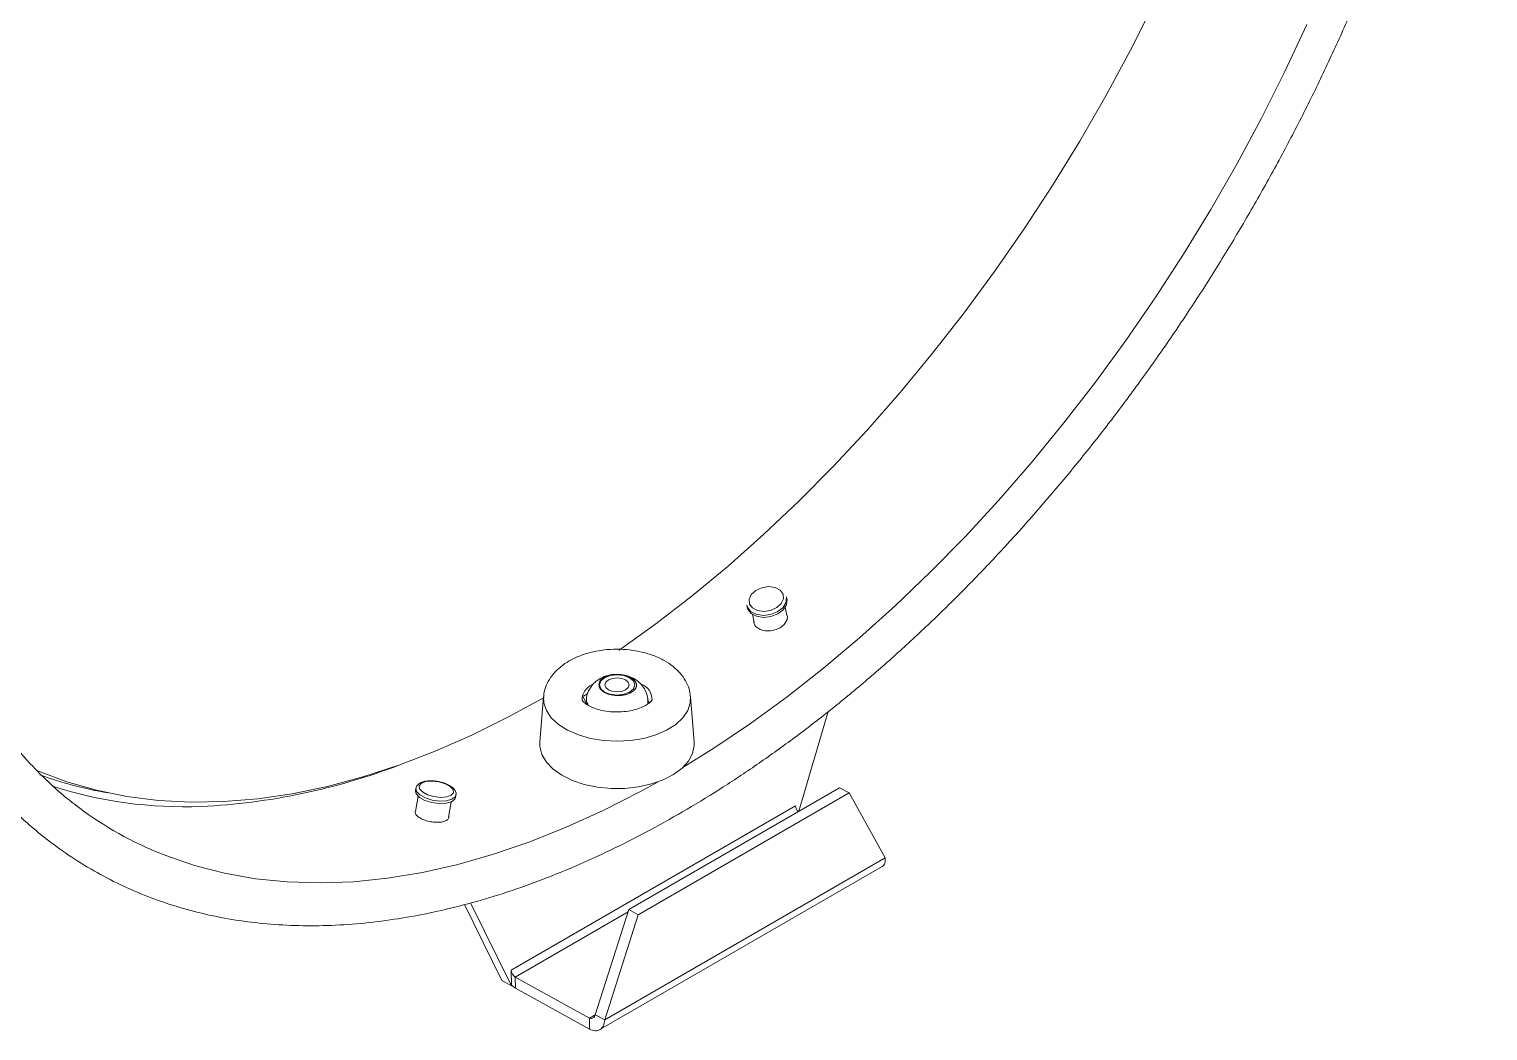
# Model space of a CAD drawing. Header units: inches. Extents: x 1 to 63.1, y 0.7 to 40.3.
# Drawn here: x 29.54 to 34.536, y 24.288 to 27.718 of the extents above; entities that cross this region are included whole.
import ezdxf

# ---------------------------------------------------------------- set-up
doc = ezdxf.new("R2010")
doc.units = ezdxf.units.IN
doc.header["$MEASUREMENT"] = 0
doc.layers.add('OBJECT', color=7, linetype='Continuous')

msp = doc.modelspace()

# ---------------------------------------------------------------- linework, layer by layer
at = {"layer": 'OBJECT', "linetype": 'Continuous', "lineweight": 15}
for p, q in [((31.9977, 25.7448, 1.1656), (31.9992, 25.738, 1.1656)), ((32.1351, 25.7105, 1.1656), (32.1291, 25.7383, 1.1656)), ((32.1354, 25.7674, 1.1656), (32.1339, 25.7742, 1.1656)), ((32.0169, 25.7141, 1.1656), (32.0229, 25.6863, 1.1656)), ((31.5575, 25.5079, 1.1656), (31.5497, 25.5077, 1.1656)), ((31.4387, 25.4342, 1.1656), (31.4531, 25.4425, 1.1656)), ((31.3018, 25.4317, 1.1656), (31.2889, 25.2773, 1.1656)), ((31.4487, 25.4069, 1.1656), (31.4374, 25.4312, 1.1656)), ((31.658, 25.4229, 1.1656), (31.6637, 25.4106, 1.1656)), ((31.8179, 25.2773, 1.1656), (31.8049, 25.4317, 1.1656)), ((32.1762, 25.0396, 1.1656), (32.2765, 25.3807, 1.1656)), ((30.8643, 25.1185, 1.1656), (30.8628, 25.11, 1.1656)), ((30.8719, 25.0909, 1.1656), (30.8629, 25.0387, 1.1656)), ((31, 25.0863, 1.1656), (31.0015, 25.0947, 1.1656)), ((32.3158, 25.1202, 1.1656), (31.5936, 24.7033, 1.1656)), ((32.3483, 25.1021, 1.1656), (31.6261, 24.6852, 1.1656)), ((32.3483, 25.1021, 1.1656), (32.3158, 25.1202, 1.1656)), ((32.4721, 24.8795, 1.1656), (32.3483, 25.1021, 1.1656)), ((30.976, 25.0191, 1.1656), (30.985, 25.0713, 1.1656)), ((32.1649, 25.058, 1.1656), (31.1907, 24.4956, 1.1656)), ((31.4942, 24.2919, 1.1656), (32.4619, 24.8505, 1.1656)), ((32.4721, 24.8795, 1.1656), (31.5112, 24.3248, 1.1656)), ((31.0304, 24.7201, 1.1656), (31.1591, 24.4597, 1.1656)), ((31.0513, 24.7255, 1.1656), (31.1916, 24.4417, 1.1656)), ((31.2048, 24.4718, 1.1656), (31.5909, 24.6946, 1.1656)), ((31.5936, 24.7033, 1.1656), (31.4787, 24.3428, 1.1656)), ((31.6261, 24.6852, 1.1656), (31.5112, 24.3248, 1.1656)), ((31.6261, 24.6852, 1.1656), (31.5936, 24.7033, 1.1656)), ((31.1907, 24.4956, 1.1656), (31.1915, 24.4441, 1.1656)), ((31.1916, 24.4417, 1.1656), (31.1591, 24.4597, 1.1656)), ((31.1915, 24.4441, 1.1656), (31.1916, 24.4417, 1.1656)), ((31.2048, 24.4718, 1.1656), (31.2054, 24.434, 1.1656)), ((31.4585, 24.3306, 1.1656), (31.2048, 24.4718, 1.1656)), ((31.4591, 24.2928, 1.1656), (31.2054, 24.434, 1.1656)), ((31.4784, 24.3421, 1.1656), (31.4585, 24.3306, 1.1656)), ((31.4787, 24.3428, 1.1656), (31.5112, 24.3248, 1.1656)), ((31.4585, 24.3306, 1.1656), (31.4591, 24.2928, 1.1656))]:
    msp.add_line(p, q, dxfattribs=at)
at = {"layer": 'OBJECT', "linetype": 'Continuous', "lineweight": 15, "elevation": 1.1656, "flags": 128}
for points in [[(31.5597, 25.5911), (31.5603, 25.5915), (31.6856, 25.6811), (31.8101, 25.7772), (31.9334, 25.8794), (32.0553, 25.9875), (32.1755, 26.1013), (32.2938, 26.2205), (32.4098, 26.3448), (32.5233, 26.4741), (32.6341, 26.6079), (32.7419, 26.746), (32.8464, 26.888), (32.9474, 27.0337), (33.0447, 27.1827), (33.1381, 27.3347), (33.2273, 27.4892), (33.3122, 27.6461), (33.3926, 27.8049)], [(31.7788, 25.1896), (31.8847, 25.2556), (32.0108, 25.3404), (32.1362, 25.4318), (32.2608, 25.5295), (32.3842, 25.6332), (32.5061, 25.7428), (32.6263, 25.858), (32.7444, 25.9785), (32.8603, 26.1041), (32.9737, 26.2345), (33.0842, 26.3694), (33.1918, 26.5085), (33.296, 26.6515), (33.3968, 26.798), (33.4939, 26.9478), (33.587, 27.1006), (33.6759, 27.2558), (33.7605, 27.4134), (33.8406, 27.5727), (33.9159, 27.7336)], [(32.017, 25.7358), (32.0344, 25.7268), (32.0562, 25.7239), (32.0794, 25.7275), (32.1002, 25.7369), (32.1156, 25.7508), (32.1232, 25.7671), (32.1218, 25.7833), (32.1117, 25.7968), (32.0944, 25.8058), (32.0725, 25.8087), (32.0493, 25.8051), (32.0285, 25.7957), (32.0131, 25.7818), (32.0055, 25.7655), (32.0069, 25.7493), (32.017, 25.7358)], [(32.011, 25.7241), (31.9997, 25.7388), (31.9977, 25.7448)], [(31.9992, 25.738), (32.0011, 25.732), (32.0124, 25.7173)], [(32.1339, 25.7742), (32.1343, 25.7717), (32.132, 25.7537), (32.1208, 25.7364), (32.1021, 25.7223), (32.0786, 25.7133), (32.0533, 25.7104), (32.0297, 25.7142), (32.011, 25.7241)], [(32.0124, 25.7173), (32.0311, 25.7074), (32.0547, 25.7036), (32.08, 25.7065), (32.1036, 25.7156), (32.1223, 25.7297), (32.1335, 25.7469), (32.1358, 25.7649), (32.1354, 25.7674)], [(31.5961, 25.4477), (31.6092, 25.459), (31.6138, 25.4724), (31.6092, 25.4857), (31.5961, 25.497), (31.5765, 25.5046), (31.5534, 25.5073), (31.5302, 25.5046), (31.5106, 25.497), (31.4975, 25.4857), (31.4929, 25.4724), (31.4975, 25.459), (31.5106, 25.4477), (31.5302, 25.4401), (31.5534, 25.4375), (31.5765, 25.4401), (31.5961, 25.4477)], [(31.5828, 25.4554), (31.5918, 25.4632), (31.595, 25.4724), (31.5918, 25.4816), (31.5828, 25.4894), (31.5693, 25.4946), (31.5534, 25.4964), (31.5374, 25.4946), (31.5239, 25.4894), (31.5149, 25.4816), (31.5117, 25.4724), (31.5149, 25.4632), (31.5239, 25.4554), (31.5374, 25.4502), (31.5534, 25.4483), (31.5693, 25.4502), (31.5828, 25.4554)], [(31.8048, 25.4331), (31.8042, 25.4114), (31.7957, 25.385), (31.7789, 25.36), (31.7545, 25.3371), (31.7232, 25.3173), (31.6861, 25.3011), (31.6445, 25.2891), (31.5998, 25.2818), (31.5536, 25.2793), (31.5073, 25.2817), (31.4626, 25.289), (31.4209, 25.301), (31.3838, 25.3171), (31.3525, 25.3369), (31.328, 25.3597), (31.3112, 25.3848), (31.3026, 25.4111), (31.3019, 25.4324)], [(29.5625, 25.181), (29.5715, 25.1772), (29.6689, 25.1406), (29.7699, 25.1116), (29.8745, 25.0903), (29.9822, 25.0766), (30.093, 25.0708), (30.2066, 25.0726), (30.3226, 25.0823), (30.4409, 25.0996), (30.5611, 25.1247), (30.683, 25.1573), (30.8063, 25.1976), (30.9308, 25.2453), (31.0561, 25.3003), (31.182, 25.3626), (31.3035, 25.4293)], [(31.4478, 25.4149), (31.4478, 25.4128), (31.4487, 25.4069)], [(31.6576, 25.4051), (31.6587, 25.4109), (31.659, 25.4148)], [(31.8179, 25.2773), (31.818, 25.2648), (31.8122, 25.2376), (31.798, 25.2114), (31.776, 25.1871), (31.7468, 25.1655), (31.7114, 25.1472), (31.671, 25.1329), (31.6267, 25.123), (31.5801, 25.1178), (31.5326, 25.1175), (31.4858, 25.1221), (31.4412, 25.1314), (31.4002, 25.1452), (31.3641, 25.163), (31.334, 25.1842), (31.3111, 25.2082), (31.2959, 25.2342), (31.289, 25.2613), (31.2889, 25.2773)], [(29.9722, 24.9018), (30.0073, 24.8875), (30.1062, 24.8535), (30.2088, 24.8271), (30.3147, 24.8083), (30.4238, 24.7973), (30.5358, 24.7939), (30.6504, 24.7982), (30.7675, 24.8103), (30.8867, 24.83), (31.0078, 24.8574), (31.1304, 24.8923), (31.2544, 24.9348), (31.3795, 24.9846), (31.5053, 25.0418), (31.6316, 25.1061), (31.694, 25.1403)], [(30.887, 25.1056), (30.9043, 25.0962), (30.9262, 25.0898), (30.9493, 25.0872), (30.9702, 25.0888), (30.9856, 25.0945), (30.9932, 25.1032), (30.9918, 25.1138), (30.9817, 25.1246), (30.9644, 25.1339), (30.9425, 25.1404), (30.9194, 25.143), (30.8985, 25.1413), (30.8831, 25.1357), (30.8755, 25.1269), (30.8769, 25.1163), (30.887, 25.1056)], [(30.8628, 25.11), (30.8652, 25.0988), (30.8765, 25.0871)], [(30.878, 25.0956), (30.8667, 25.1073), (30.8643, 25.1185)], [(30.8765, 25.0871), (30.8952, 25.0768), (30.9188, 25.0695), (30.9441, 25.066), (30.9677, 25.0668), (30.9864, 25.0719), (30.9976, 25.0805), (31, 25.0863)], [(31.0014, 25.0943), (30.9991, 25.089), (30.9878, 25.0804), (30.9692, 25.0753), (30.9456, 25.0745), (30.9203, 25.078), (30.8967, 25.0853), (30.878, 25.0956)]]:
    msp.add_lwpolyline(points, dxfattribs=at)
at = {"layer": 'OBJECT', "linetype": 'Continuous', "lineweight": 15}
for centre, radius, start, end in [((31.4924, 25.4197, 1.1656), 0.0591, 114.4041, 178.3101), ((31.6152, 25.4207, 1.1656), 0.0583, 0.3506, 69.452), ((30.0251, 27.2423, 1.1656), 2.1889, 272.733, 290.9086), ((30.0352, 26.4285, 1.1656), 1.345, 250.0395, 260.3466), ((30.071, 26.531, 1.1656), 1.4762, 252.1393, 272.2689), ((30.466, 26.0689, 1.1656), 1.2673, 232.6321, 247.0647), ((32.1954, 25.0598, 1.1656), 0.0305, 183.3906, 225.0578), ((31.2208, 24.4973, 1.1656), 0.0301, 183.1908, 237.9926), ((31.242, 24.4985, 1.1656), 0.0741, 227.0924, 240.4316)]:
    msp.add_arc(centre, radius, start, end, dxfattribs=at)
for points, knots in [([(31.5032, 31.3603, 1.1656), (31.4963, 31.356, 1.1656), (31.4484, 31.3256, 1.1656), (31.3599, 31.2634, 1.1656), (31.2378, 31.1735, 1.1656), (31.1168, 31.0774, 1.1656), (30.9969, 30.976, 1.1656), (30.8785, 30.8693, 1.1656), (30.7618, 30.7576, 1.1656), (30.647, 30.6411, 1.1656), (30.5342, 30.52, 1.1656), (30.4238, 30.3945, 1.1656), (30.3158, 30.265, 1.1656), (30.2106, 30.1316, 1.1656), (30.1083, 29.9945, 1.1656), (30.0091, 29.8542, 1.1656), (29.9133, 29.7107, 1.1656), (29.8209, 29.5645, 1.1656), (29.7321, 29.4158, 1.1656), (29.6472, 29.2648, 1.1656), (29.5663, 29.1119, 1.1656), (29.4895, 28.9573, 1.1656), (29.4171, 28.8013, 1.1656), (29.349, 28.6444, 1.1656), (29.2855, 28.4866, 1.1656), (29.2267, 28.3284, 1.1656), (29.1728, 28.17, 1.1656), (29.1237, 28.0118, 1.1656), (29.0796, 27.854, 1.1656), (29.0407, 27.697, 1.1656), (29.0069, 27.541, 1.1656), (28.9783, 27.3863, 1.1656), (28.955, 27.2332, 1.1656), (28.9376, 27.0823, 1.1656), (28.9279, 26.98, 1.1656), (28.9254, 26.9289, 1.1656), (28.9253, 26.9265, 1.1656)], [0, 0, 0, 0, 0.005155, 0.036238, 0.067315, 0.098387, 0.129452, 0.16051, 0.191562, 0.222608, 0.253649, 0.284684, 0.315714, 0.34674, 0.377763, 0.408783, 0.4398, 0.470817, 0.501832, 0.532847, 0.563863, 0.59488, 0.625898, 0.656919, 0.687942, 0.71897, 0.750002, 0.781039, 0.812082, 0.84313, 0.874186, 0.905249, 0.93632, 0.967398, 0.998484, 1, 1, 1, 1]), ([(29.0795, 26.9299, 1.1656), (29.0807, 26.9508, 1.1656), (29.0849, 27.0192, 1.1656), (29.0975, 27.1377, 1.1656), (29.1171, 27.2851, 1.1656), (29.1423, 27.4347, 1.1656), (29.1726, 27.5859, 1.1656), (29.2081, 27.7384, 1.1656), (29.2486, 27.8921, 1.1656), (29.2941, 28.0464, 1.1656), (29.3445, 28.2012, 1.1656), (29.3998, 28.3562, 1.1656), (29.4597, 28.5109, 1.1656), (29.5242, 28.6651, 1.1656), (29.5932, 28.8185, 1.1656), (29.6665, 28.9708, 1.1656), (29.744, 29.1216, 1.1656), (29.8255, 29.2706, 1.1656), (29.9109, 29.4176, 1.1656), (29.9999, 29.5623, 1.1656), (30.0924, 29.7042, 1.1656), (30.1882, 29.8433, 1.1656), (30.2871, 29.9791, 1.1656), (30.389, 30.1114, 1.1656), (30.4935, 30.24, 1.1656), (30.6005, 30.3645, 1.1656), (30.7098, 30.4848, 1.1656), (30.8211, 30.6005, 1.1656), (30.9342, 30.7115, 1.1656), (31.0489, 30.8175, 1.1656), (31.1649, 30.9184, 1.1656), (31.282, 31.0138, 1.1656), (31.4, 31.1037, 1.1656), (31.5186, 31.1879, 1.1656), (31.6375, 31.2659, 1.1656), (31.7299, 31.3229, 1.1656), (31.7826, 31.3519, 1.1656), (31.7956, 31.359, 1.1656)], [0, 0, 0, 0, 0.0130536, 0.0426285, 0.0722093, 0.1017966, 0.1313905, 0.160991, 0.190598, 0.2202111, 0.2498297, 0.2794535, 0.3090819, 0.3387141, 0.3683496, 0.3979878, 0.427628, 0.4572694, 0.4869114, 0.5165534, 0.5461944, 0.5758338, 0.6054708, 0.6351048, 0.6647351, 0.6943611, 0.723982, 0.7535974, 0.7832065, 0.8128088, 0.8424039, 0.8719915, 0.9015713, 0.9311433, 0.9607078, 0.9902653, 1, 1, 1, 1]), ([(29.0208, 25.8631, 1.1656), (29.0215, 25.8605, 1.1656), (29.0325, 25.8175, 1.1656), (29.0588, 25.7383, 1.1656), (29.1002, 25.6261, 1.1656), (29.1473, 25.5195, 1.1656), (29.1994, 25.4181, 1.1656), (29.2565, 25.3223, 1.1656), (29.3184, 25.2323, 1.1656), (29.3851, 25.1482, 1.1656), (29.4563, 25.0702, 1.1656), (29.5318, 24.9985, 1.1656), (29.6116, 24.9332, 1.1656), (29.6954, 24.8743, 1.1656), (29.783, 24.8221, 1.1656), (29.8744, 24.7765, 1.1656), (29.9693, 24.7376, 1.1656), (30.0675, 24.7056, 1.1656), (30.169, 24.6803, 1.1656), (30.2734, 24.662, 1.1656), (30.3807, 24.6507, 1.1656), (30.4907, 24.6464, 1.1656), (30.6031, 24.649, 1.1656), (30.7176, 24.6587, 1.1656), (30.8342, 24.6754, 1.1656), (30.9525, 24.6991, 1.1656), (31.0723, 24.7298, 1.1656), (31.1934, 24.7673, 1.1656), (31.3155, 24.8116, 1.1656), (31.4383, 24.8627, 1.1656), (31.5617, 24.9203, 1.1656), (31.6853, 24.9845, 1.1656), (31.8089, 25.0549, 1.1656), (31.9324, 25.1316, 1.1656), (32.0553, 25.2143, 1.1656), (32.1776, 25.3029, 1.1656), (32.299, 25.3971, 1.1656), (32.4192, 25.4969, 1.1656), (32.5381, 25.602, 1.1656), (32.6554, 25.7121, 1.1656), (32.7708, 25.8272, 1.1656), (32.8842, 25.9469, 1.1656), (32.9954, 26.071, 1.1656), (33.1042, 26.1993, 1.1656), (33.2102, 26.3316, 1.1656), (33.3135, 26.4675, 1.1656), (33.4136, 26.6069, 1.1656), (33.5105, 26.7494, 1.1656), (33.604, 26.8948, 1.1656), (33.6939, 27.0428, 1.1656), (33.78, 27.1931, 1.1656), (33.8622, 27.3455, 1.1656), (33.9403, 27.4995, 1.1656), (34.0141, 27.6551, 1.1656), (34.0835, 27.8118, 1.1656), (34.1484, 27.9693, 1.1656), (34.2087, 28.1274, 1.1656), (34.2642, 28.2858, 1.1656), (34.3148, 28.4441, 1.1656), (34.3604, 28.602, 1.1656), (34.4009, 28.7593, 1.1656), (34.4363, 28.9157, 1.1656), (34.4665, 29.0708, 1.1656), (34.4914, 29.2244, 1.1656), (34.5109, 29.3761, 1.1656), (34.5251, 29.5258, 1.1656), (34.5336, 29.6704, 1.1656), (34.536, 29.7712, 1.1656), (34.5361, 29.8233, 1.1656), (34.5361, 29.8301, 1.1656)], [0, 0, 0, 0, 0.0009709, 0.0163836, 0.0317816, 0.0471603, 0.062515, 0.0778413, 0.0931352, 0.1083941, 0.1236169, 0.1388052, 0.1539626, 0.1690954, 0.184212, 0.199322, 0.214433, 0.2295544, 0.2446953, 0.2598629, 0.2750621, 0.2902956, 0.3055636, 0.3208643, 0.3361947, 0.3515506, 0.3669278, 0.3823217, 0.3977282, 0.4131438, 0.4285652, 0.4439899, 0.4594159, 0.4748413, 0.4902649, 0.5056862, 0.5211045, 0.5365198, 0.5519319, 0.5673407, 0.5827465, 0.5981493, 0.6135495, 0.6289472, 0.6443429, 0.6597366, 0.6751289, 0.69052, 0.7059103, 0.7213, 0.7366895, 0.7520792, 0.7674693, 0.7828602, 0.798252, 0.8136453, 0.8290404, 0.8444375, 0.8598371, 0.8752393, 0.8906446, 0.9060532, 0.9214653, 0.9368812, 0.9523008, 0.9677242, 0.9831514, 0.9977681, 1, 1, 1, 1]), ([(29.7024, 25.0583, 1.1656), (29.7005, 25.0597, 1.1656), (29.6723, 25.0796, 1.1656), (29.6217, 25.1242, 1.1656), (29.5511, 25.1922, 1.1656), (29.4853, 25.2671, 1.1656), (29.4239, 25.3477, 1.1656), (29.3672, 25.4341, 1.1656), (29.3151, 25.5261, 1.1656), (29.2679, 25.6235, 1.1656), (29.2254, 25.7261, 1.1656), (29.1882, 25.8339, 1.1656), (29.1606, 25.9268, 1.1656), (29.1473, 25.9854, 1.1656), (29.143, 26.0047, 1.1656)], [0, 0, 0, 0, 0.00715, 0.102792, 0.19828, 0.293551, 0.38857, 0.483326, 0.577828, 0.6721, 0.766173, 0.860083, 0.953863, 1, 1, 1, 1]), ([(32.1343, 25.7144, 1.1656), (32.1351, 25.7129, 1.1656), (32.138, 25.7072, 1.1656), (32.1363, 25.6957, 1.1656), (32.1293, 25.682, 1.1656), (32.1161, 25.67, 1.1656), (32.0989, 25.6613, 1.1656), (32.0794, 25.6569, 1.1656), (32.0599, 25.657, 1.1656), (32.0425, 25.6618, 1.1656), (32.0295, 25.6707, 1.1656), (32.0223, 25.6806, 1.1656), (32.0222, 25.6875, 1.1656), (32.0222, 25.6898, 1.1656)], [0, 0, 0, 0, 0.03788, 0.139049, 0.240223, 0.34139, 0.442548, 0.54371, 0.644883, 0.746056, 0.847215, 0.948379, 1, 1, 1, 1]), ([(31.4716, 25.5855, 1.1656), (31.4641, 25.5836, 1.1656), (31.4426, 25.5784, 1.1656), (31.4092, 25.5657, 1.1656), (31.3748, 25.5466, 1.1656), (31.3466, 25.5238, 1.1656), (31.325, 25.4985, 1.1656), (31.3105, 25.4709, 1.1656), (31.3028, 25.4485, 1.1656), (31.3027, 25.4355, 1.1656), (31.3027, 25.4326, 1.1656)], [0, 0, 0, 0, 0.085888, 0.246011, 0.409083, 0.556966, 0.697874, 0.831958, 0.96169, 1, 1, 1, 1]), ([(31.8041, 25.4338, 1.1656), (31.8031, 25.442, 1.1656), (31.8007, 25.4605, 1.1656), (31.7885, 25.4872, 1.1656), (31.7701, 25.5133, 1.1656), (31.7455, 25.5366, 1.1656), (31.7151, 25.5568, 1.1656), (31.6792, 25.5733, 1.1656), (31.6392, 25.5855, 1.1656), (31.5965, 25.5928, 1.1656), (31.5526, 25.5951, 1.1656), (31.5104, 25.5929, 1.1656), (31.484, 25.5879, 1.1656), (31.4716, 25.5855, 1.1656)], [0, 0, 0, 0, 0.067949, 0.151714, 0.237052, 0.326299, 0.420376, 0.51816, 0.617273, 0.716117, 0.814619, 0.913172, 1, 1, 1, 1]), ([(31.5497, 25.5077, 1.1656), (31.5452, 25.5078, 1.1656), (31.5314, 25.5079, 1.1656), (31.5097, 25.5015, 1.1656), (31.4868, 25.4897, 1.1656), (31.4682, 25.4729, 1.1656), (31.4552, 25.4523, 1.1656), (31.4481, 25.4322, 1.1656), (31.4486, 25.4194, 1.1656), (31.4488, 25.4148, 1.1656)], [0, 0, 0, 0, 0.0878049, 0.2654404, 0.4334009, 0.5930758, 0.7510605, 0.9096575, 1, 1, 1, 1]), ([(31.4912, 25.4731, 1.1656), (31.4919, 25.4771, 1.1656), (31.4934, 25.4852, 1.1656), (31.5046, 25.4959, 1.1656), (31.521, 25.5039, 1.1656), (31.5414, 25.5082, 1.1656), (31.5634, 25.5085, 1.1656), (31.5845, 25.5046, 1.1656), (31.6023, 25.4971, 1.1656), (31.6148, 25.4868, 1.1656), (31.6206, 25.4747, 1.1656), (31.6191, 25.4624, 1.1656), (31.6105, 25.4512, 1.1656), (31.5956, 25.4423, 1.1656), (31.5762, 25.4367, 1.1656), (31.5544, 25.4351, 1.1656), (31.5328, 25.4377, 1.1656), (31.5137, 25.4441, 1.1656), (31.4994, 25.4537, 1.1656), (31.4921, 25.4639, 1.1656), (31.4914, 25.4705, 1.1656), (31.4912, 25.4731, 1.1656)], [0, 0, 0, 0, 0.053693, 0.107388, 0.161095, 0.214808, 0.268515, 0.322206, 0.375882, 0.429548, 0.483213, 0.536889, 0.590583, 0.64429, 0.698002, 0.75171, 0.805402, 0.859083, 0.912754, 0.966422, 1, 1, 1, 1]), ([(31.4912, 25.4731, 1.1656), (31.4918, 25.469, 1.1656), (31.4932, 25.4608, 1.1656), (31.5042, 25.4498, 1.1656), (31.5204, 25.4412, 1.1656), (31.5407, 25.4362, 1.1656), (31.5627, 25.4352, 1.1656), (31.5838, 25.4383, 1.1656), (31.6018, 25.4453, 1.1656), (31.6145, 25.4552, 1.1656), (31.6206, 25.467, 1.1656), (31.6193, 25.4794, 1.1656), (31.6108, 25.4909, 1.1656), (31.5961, 25.5003, 1.1656), (31.5768, 25.5066, 1.1656), (31.5551, 25.5089, 1.1656), (31.5334, 25.5071, 1.1656), (31.5142, 25.5013, 1.1656), (31.4998, 25.4922, 1.1656), (31.4923, 25.4822, 1.1656), (31.4915, 25.4756, 1.1656), (31.4912, 25.4731, 1.1656)], [0, 0, 0, 0, 0.053681, 0.107363, 0.161033, 0.214701, 0.268372, 0.322057, 0.375756, 0.429465, 0.483178, 0.536881, 0.590567, 0.644239, 0.697904, 0.751572, 0.805254, 0.858951, 0.912661, 0.966373, 1, 1, 1, 1]), ([(31.6586, 25.4147, 1.1656), (31.6587, 25.4158, 1.1656), (31.6598, 25.4253, 1.1656), (31.6552, 25.4427, 1.1656), (31.645, 25.4641, 1.1656), (31.6299, 25.4815, 1.1656), (31.6113, 25.4946, 1.1656), (31.5935, 25.5029, 1.1656), (31.5817, 25.5048, 1.1656), (31.5776, 25.5055, 1.1656)], [0, 0, 0, 0, 0.024375, 0.215888, 0.392515, 0.561668, 0.730999, 0.908598, 1, 1, 1, 1]), ([(31.6734, 25.4211, 1.1656), (31.6734, 25.4212, 1.1656), (31.6735, 25.4216, 1.1656), (31.6713, 25.4172, 1.1656), (31.6626, 25.4086, 1.1656), (31.6467, 25.3987, 1.1656), (31.6251, 25.3898, 1.1656), (31.5987, 25.3831, 1.1656), (31.5691, 25.3794, 1.1656), (31.5381, 25.3794, 1.1656), (31.5081, 25.383, 1.1656), (31.4811, 25.39, 1.1656), (31.4591, 25.3991, 1.1656), (31.4436, 25.4091, 1.1656), (31.4352, 25.4175, 1.1656), (31.4332, 25.4216, 1.1656), (31.4333, 25.4213, 1.1656), (31.4334, 25.4212, 1.1656)], [0, 0, 0, 0, 0.038817, 0.106904, 0.178556, 0.247354, 0.317071, 0.38871, 0.462058, 0.536397, 0.610895, 0.684444, 0.756331, 0.826249, 0.894971, 0.964975, 1, 1, 1, 1]), ([(31.4542, 25.403, 1.1656), (31.4539, 25.404, 1.1656), (31.4532, 25.4064, 1.1656), (31.452, 25.4094, 1.1656), (31.4507, 25.4114, 1.1656), (31.4496, 25.4116, 1.1656), (31.4489, 25.4103, 1.1656), (31.4487, 25.4084, 1.1656), (31.4487, 25.4071, 1.1656), (31.4487, 25.4069, 1.1656)], [0, 0, 0, 0, 0.126196, 0.302842, 0.494729, 0.684266, 0.823998, 0.964275, 1, 1, 1, 1]), ([(30.938, 25.1418, 1.1656), (30.9361, 25.1422, 1.1656), (30.9268, 25.1443, 1.1656), (30.9096, 25.1444, 1.1656), (30.8893, 25.1418, 1.1656), (30.8748, 25.1351, 1.1656), (30.8659, 25.1266, 1.1656), (30.8653, 25.1204, 1.1656), (30.8651, 25.1184, 1.1656)], [0, 0, 0, 0, 0.056237, 0.276637, 0.499687, 0.73043, 0.91366, 1, 1, 1, 1]), ([(31.0006, 25.0943, 1.1656), (31.0011, 25.0957, 1.1656), (31.003, 25.1009, 1.1656), (30.9991, 25.1107, 1.1656), (30.9903, 25.1213, 1.1656), (30.9753, 25.131, 1.1656), (30.9569, 25.1385, 1.1656), (30.9436, 25.1408, 1.1656), (30.938, 25.1418, 1.1656)], [0, 0, 0, 0, 0.061741, 0.232661, 0.413185, 0.622963, 0.840291, 1, 1, 1, 1]), ([(30.9767, 25.0231, 1.1656), (30.9768, 25.0205, 1.1656), (30.977, 25.0149, 1.1656), (30.9695, 25.0079, 1.1656), (30.9565, 25.003, 1.1656), (30.9393, 25.0011, 1.1656), (30.9199, 25.0024, 1.1656), (30.9004, 25.0067, 1.1656), (30.883, 25.0134, 1.1656), (30.8699, 25.0218, 1.1656), (30.862, 25.0308, 1.1656), (30.8621, 25.0362, 1.1656), (30.8621, 25.0388, 1.1656)], [0, 0, 0, 0, 0.089125, 0.191466, 0.293799, 0.396124, 0.498453, 0.600792, 0.703132, 0.805457, 0.907788, 1, 1, 1, 1]), ([(32.4721, 24.8795, 1.1656), (32.472, 24.8733, 1.1656), (32.4717, 24.861, 1.1656), (32.4667, 24.8515, 1.1656), (32.462, 24.8507, 1.1656), (32.4618, 24.8507, 1.1656)], [0, 0, 0, 0, 0.4889227, 0.9778543, 1, 1, 1, 1]), ([(31.4585, 24.3306, 1.1656), (31.4609, 24.3301, 1.1656), (31.4656, 24.3292, 1.1656), (31.4718, 24.3314, 1.1656), (31.4765, 24.3359, 1.1656), (31.478, 24.3405, 1.1656), (31.4787, 24.3428, 1.1656)], [0, 0, 0, 0, 0.249995, 0.500014, 0.750005, 1, 1, 1, 1]), ([(31.4591, 24.2928, 1.1656), (31.4657, 24.2905, 1.1656), (31.4789, 24.286, 1.1656), (31.4957, 24.2909, 1.1656), (31.5078, 24.3038, 1.1656), (31.51, 24.3178, 1.1656), (31.5112, 24.3248, 1.1656)], [0, 0, 0, 0, 0.250008, 0.5, 0.750002, 1, 1, 1, 1])]:
    msp.add_open_spline(points, degree=3, knots=knots, dxfattribs=at)

doc.saveas('drawing.dxf')
